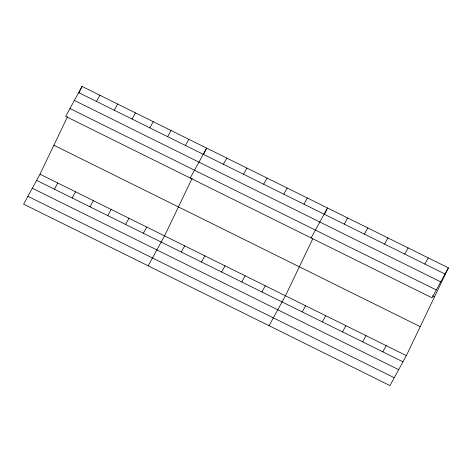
<?xml version="1.0" encoding="UTF-8"?>
<svg xmlns="http://www.w3.org/2000/svg" width="472" height="472" viewBox="0 0 472 472"><rect width="100%" height="100%" fill="white"/><g stroke="black" fill="none" stroke-linecap="round" stroke-linejoin="round"><path stroke-width="0.71" d="M448.4 267.86L432.01 297.803L65.655 116.366L82.051 86.423L448.4 267.86L406.345 355.634L389.949 385.577L23.6 204.14L39.99 174.197L67.549 116.684M78.895 93.008L82.051 86.423M192.11 178.375L164.551 235.888L148.161 265.83M203.456 154.692L206.612 148.114L190.216 178.056M312.694 238.897L285.448 295.761L269.052 325.704M324.352 214.571L327.503 207.987L311.113 237.929M96.459 101.415L99.846 95.238M54.404 189.195L57.785 183.012M114.254 110.23L117.64 104.046M72.198 198.004L75.579 191.821M132.048 119.044L135.434 112.861M89.993 206.819L93.373 200.635M149.842 127.853L153.229 121.676M107.787 215.633L111.168 209.45M167.637 136.668L171.023 130.484M125.576 224.442L128.962 218.259M185.431 145.482L188.818 139.299M143.37 233.256L146.757 227.073M223.374 164.274L226.761 158.09M181.319 252.048L184.7 245.865M243.522 174.251L246.909 168.067M201.467 262.025L204.848 255.848M263.671 184.233L267.058 178.05M221.616 272.008L224.996 265.825M283.82 194.21L287.206 188.027M241.764 281.985L245.151 275.801M303.968 204.187L307.355 198.004M261.913 291.967L265.299 285.784M344.271 224.147L347.652 217.964M302.21 311.921L305.596 305.738M364.419 234.124L367.806 227.947M322.358 321.904L325.745 315.721M384.568 244.107L387.954 237.923M342.507 331.881L345.893 325.698M404.716 254.083L408.103 247.9M362.661 341.858L366.042 335.675M424.865 264.06L428.251 257.883M382.81 351.841L386.19 345.657M78.665 92.606L445.013 274.043M74.375 100.447L440.724 281.884M69.95 108.525L436.299 289.961M432.57 295.861L434.523 296.823M53.873 145.234L420.222 326.671M39.99 174.197L406.345 355.634M36.609 180.381L402.958 361.817M32.314 188.222L398.663 369.659M27.895 196.299L394.244 377.736"/></g></svg>
